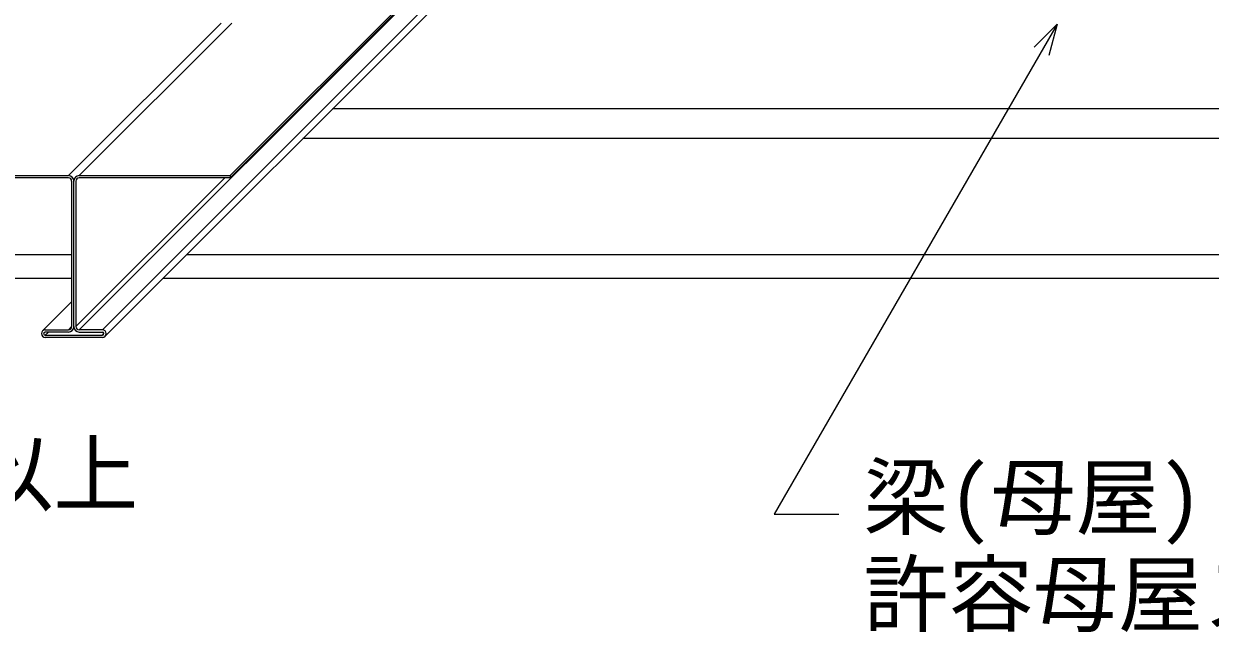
# Model space of a CAD drawing. Units: millimetres, scale not verified. Extents: x -840 to 840, y -594 to 594.
# Drawn here: x 267.1 to 487.2, y -4.1 to 108.8 of the extents above; entities that cross this region are included whole.
import ezdxf
from ezdxf.enums import TextEntityAlignment as Align

# ---------------------------------------------------------------- set-up
doc = ezdxf.new("R2010")
doc.units = ezdxf.units.MM
doc.header["$LTSCALE"] = 2
for name, color, linetype, lineweight in [('0-2_文字', 5, 'Continuous', 9), ('0-4_0', 7, 'Continuous', 9), ('0-7_鋼材(C鋼・H鋼ｅｔｃ)', 7, 'Continuous', 9), ('0-B_寸法線', 7, 'Continuous', 9)]:
    doc.layers.add(name, color=color, linetype=linetype, lineweight=lineweight)
doc.styles.add('ＭＳ ゴシック', font='')
doc.styles.get('ＭＳ ゴシック').set_extended_font_data('MS Gothic')

msp = doc.modelspace()

# ---------------------------------------------------------------- linework, layer by layer
at = {"layer": '0-4_0'}
for p, q in [((305.431, 80.586), (687.411, 462.566)), ((305.431, 80.186), (687.411, 462.166)), ((277.431, 51.986), (458.648, 233.203)), ((281.731, 51.986), (457.893, 228.147)), ((282.226, 50.791), (457.596, 226.161)), ((275.472, 80.585), (303.758, 108.87)), ((277.431, 80.586), (305.715, 108.87)), ((194.631, 80.586), (275.431, 80.586)), ((275.431, 80.186), (194.631, 80.186)), ((276.031, 79.586), (276.031, 52.586)), ((276.431, 52.586), (276.431, 79.586)), ((276.831, 52.586), (304.431, 80.186)), ((276.831, 79.586), (276.831, 52.586)), ((277.431, 80.586), (305.431, 80.586)), ((305.431, 80.186), (277.431, 80.186)), ((305.431, 80.586), (305.431, 80.186)), ((270.636, 51.781), (276.031, 57.176)), ((271.131, 51.986), (275.431, 51.986)), ((275.431, 51.586), (271.131, 51.586)), ((271.131, 50.986), (271.731, 51.586)), ((271.131, 50.986), (281.731, 50.986)), ((275.431, 51.986), (276.031, 52.586)), ((281.731, 51.986), (277.431, 51.986)), ((277.431, 51.586), (281.731, 51.586)), ((281.731, 50.986), (282.031, 51.286)), ((281.731, 50.586), (271.131, 50.586))]:
    msp.add_line(p, q, dxfattribs=at)
for centre, radius, start, end in [((275.431, 79.586), 1, 0, 90), ((275.431, 79.586), 0.6, 0, 90), ((277.431, 79.586), 1, 90, 180), ((277.431, 79.586), 0.6, 90, 180), ((271.131, 51.286), 0.7, 90, 270), ((271.131, 51.286), 0.3, 90, 270), ((275.431, 52.586), 0.6, 270, 0), ((275.431, 52.586), 1, 270, 0), ((277.431, 52.586), 1, 180, 270), ((277.431, 52.586), 0.6, 180, 270), ((281.731, 51.286), 0.7, 270, 90), ((281.731, 51.286), 0.3, 270, 90)]:
    msp.add_arc(centre, radius, start, end, dxfattribs=at)
at = {"layer": '0-7_鋼材(C鋼・H鋼ｅｔｃ)'}
for p, q in [((653.762, 93.004), (324.44, 93.004)), ((651.477, 87.489), (318.924, 87.489)), ((276.031, 65.912), (214.547, 65.912)), ((629.901, 65.912), (297.347, 65.912)), ((276.031, 61.512), (210.147, 61.512)), ((629.901, 61.512), (292.947, 61.512))]:
    msp.add_line(p, q, dxfattribs=at)
at = {"layer": '0-B_寸法線'}
for p, q in [((458.809, 108.656), (406.354, 17.8)), ((406.354, 17.8), (418.354, 17.8))]:
    msp.add_line(p, q, dxfattribs=at)
msp.add_lwpolyline([(454.567, 104.413), (458.809, 108.656), (457.256, 102.86)], dxfattribs=at)

# ---------------------------------------------------------------- texts
at = {"layer": '0-2_文字', "color": 7, "style": 'ＭＳ ゴシック'}
for s, p in [('アイルーフ75 厚さ1.0㎜以上', (83.895, 16.056)), ('梁(母屋)', (422.895, 11.741)), ('許容母屋スパン：3350㎜以下', (422.895, -6.259))]:
    msp.add_text(s, height=11.54, dxfattribs=at).set_placement(p, align=Align.BOTTOM_LEFT)

doc.saveas('drawing.dxf')
